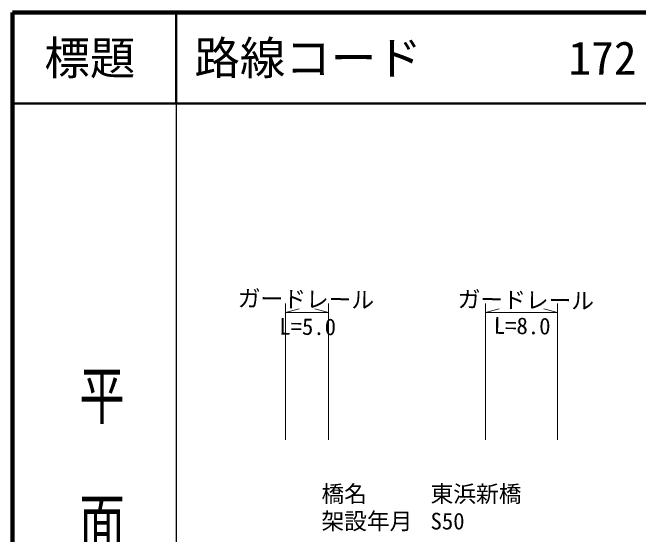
# Model space of a CAD drawing. Units: millimetres, scale not verified. Extents: x 40000 to 680000, y 20000 to 380000.
# Drawn here: x 40000 to 108840, y 322571 to 380000 of the extents above; entities that cross this region are included whole.
import ezdxf
from ezdxf.enums import TextEntityAlignment as Align

# ---------------------------------------------------------------- set-up
doc = ezdxf.new("R2010")
doc.units = ezdxf.units.MM
doc.header["$LTSCALE"] = 1000
for name, color, linetype, lineweight in [('M-STR-HTXT', 7, 'Continuous', 13), ('M-TTL', 2, 'Continuous', 140), ('M-TTL-BAND', 7, 'Continuous', 25), ('M-TTL-LINE', 7, 'Continuous', 50)]:
    doc.layers.add(name, color=color, linetype=linetype, lineweight=lineweight)
doc.layers.add('M-TTL-TXT', color=7, linetype='Continuous')
doc.styles.add('@ＭＳ ゴシック', font='')
doc.styles.add('ＭＳ ゴシック', font='')
doc.styles.get('@ＭＳ ゴシック').set_extended_font_data('@MS Gothic')
doc.styles.get('ＭＳ ゴシック').set_extended_font_data('MS Gothic')

msp = doc.modelspace()

# ---------------------------------------------------------------- linework, layer by layer
at = {"layer": 'M-STR-HTXT'}
for p, q in [((70029, 348000), (70029, 333000)), ((74765, 348000), (74765, 333000)), ((92014, 348000), (92014, 333000)), ((99935, 348000), (99935, 333000)), ((70029, 347000), (71529, 347400)), ((70029, 347000), (74765, 347000)), ((74765, 347000), (73265, 347400)), ((92014, 347000), (93514, 347400)), ((92014, 347000), (99935, 347000)), ((99935, 347000), (98435, 347400))]:
    msp.add_line(p, q, dxfattribs=at)
at = {"layer": 'M-TTL'}
for p, q in [((40000, 380000), (40000, 20000)), ((680000, 380000), (40000, 380000))]:
    msp.add_line(p, q, dxfattribs=at)
at = {"layer": 'M-TTL-BAND'}
msp.add_line((58000, 370000), (58000, 20000), dxfattribs=at)
at = {"layer": 'M-TTL-LINE'}
for p, q in [((58000, 380000), (58000, 370000)), ((40000, 370000), (680000, 370000))]:
    msp.add_line(p, q, dxfattribs=at)

# ---------------------------------------------------------------- texts
at = {"layer": 'M-STR-HTXT', "style": 'ＭＳ ゴシック'}
for s, p in [('ガードレール', (72251, 347000)), ('L=5.0', (72443, 343979)), ('L=8.0', (96032, 344065))]:
    msp.add_text(s, height=1833, rotation=359.271, dxfattribs=at).set_placement(p, align=Align.BOTTOM_CENTER)
msp.add_text('ガードレール', height=1833, rotation=359.271, dxfattribs=at).set_placement((88935, 347000), align=Align.BOTTOM_LEFT)
for s, p in [('橋名', (73974, 325572)), ('東浜新橋', (85974, 325572)), ('架設年月', (73974, 322572)), ('S50', (85974, 322572))]:
    msp.add_text(s, height=1833, dxfattribs=at).set_placement(p, align=Align.BOTTOM_LEFT)
at = {"layer": 'M-TTL-BAND', "style": '@ＭＳ ゴシック', "width": 1.4}
msp.add_text('平  面  図', height=3666, rotation=270, dxfattribs=at).set_placement((49777, 306475), align=Align.MIDDLE_RIGHT)
at = {"layer": 'M-TTL-TXT', "style": 'ＭＳ ゴシック'}
msp.add_text('標題', height=3666, dxfattribs=at).set_placement((48500, 375000), align=Align.MIDDLE_CENTER)
for s, p in [('路線コード', (60000, 375000)), ('172', (101142, 375000))]:
    msp.add_text(s, height=3666, dxfattribs=at).set_placement(p, align=Align.MIDDLE_LEFT)

doc.saveas('drawing.dxf')
